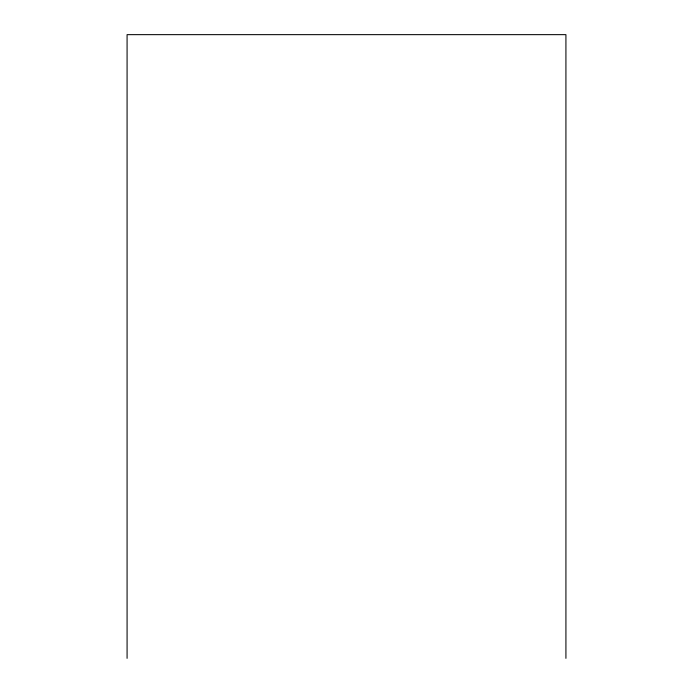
<?xml version="1.0" encoding="UTF-8"?>
<svg xmlns="http://www.w3.org/2000/svg" width="693" height="693" viewBox="0 0 693 693"><rect width="100%" height="100%" fill="white"/><g stroke="black" fill="none" stroke-linecap="round" stroke-linejoin="round"><path stroke-width="1.04" d="M565.921 658.35L565.921 34.65L127.079 34.65L127.079 658.35"/></g></svg>
